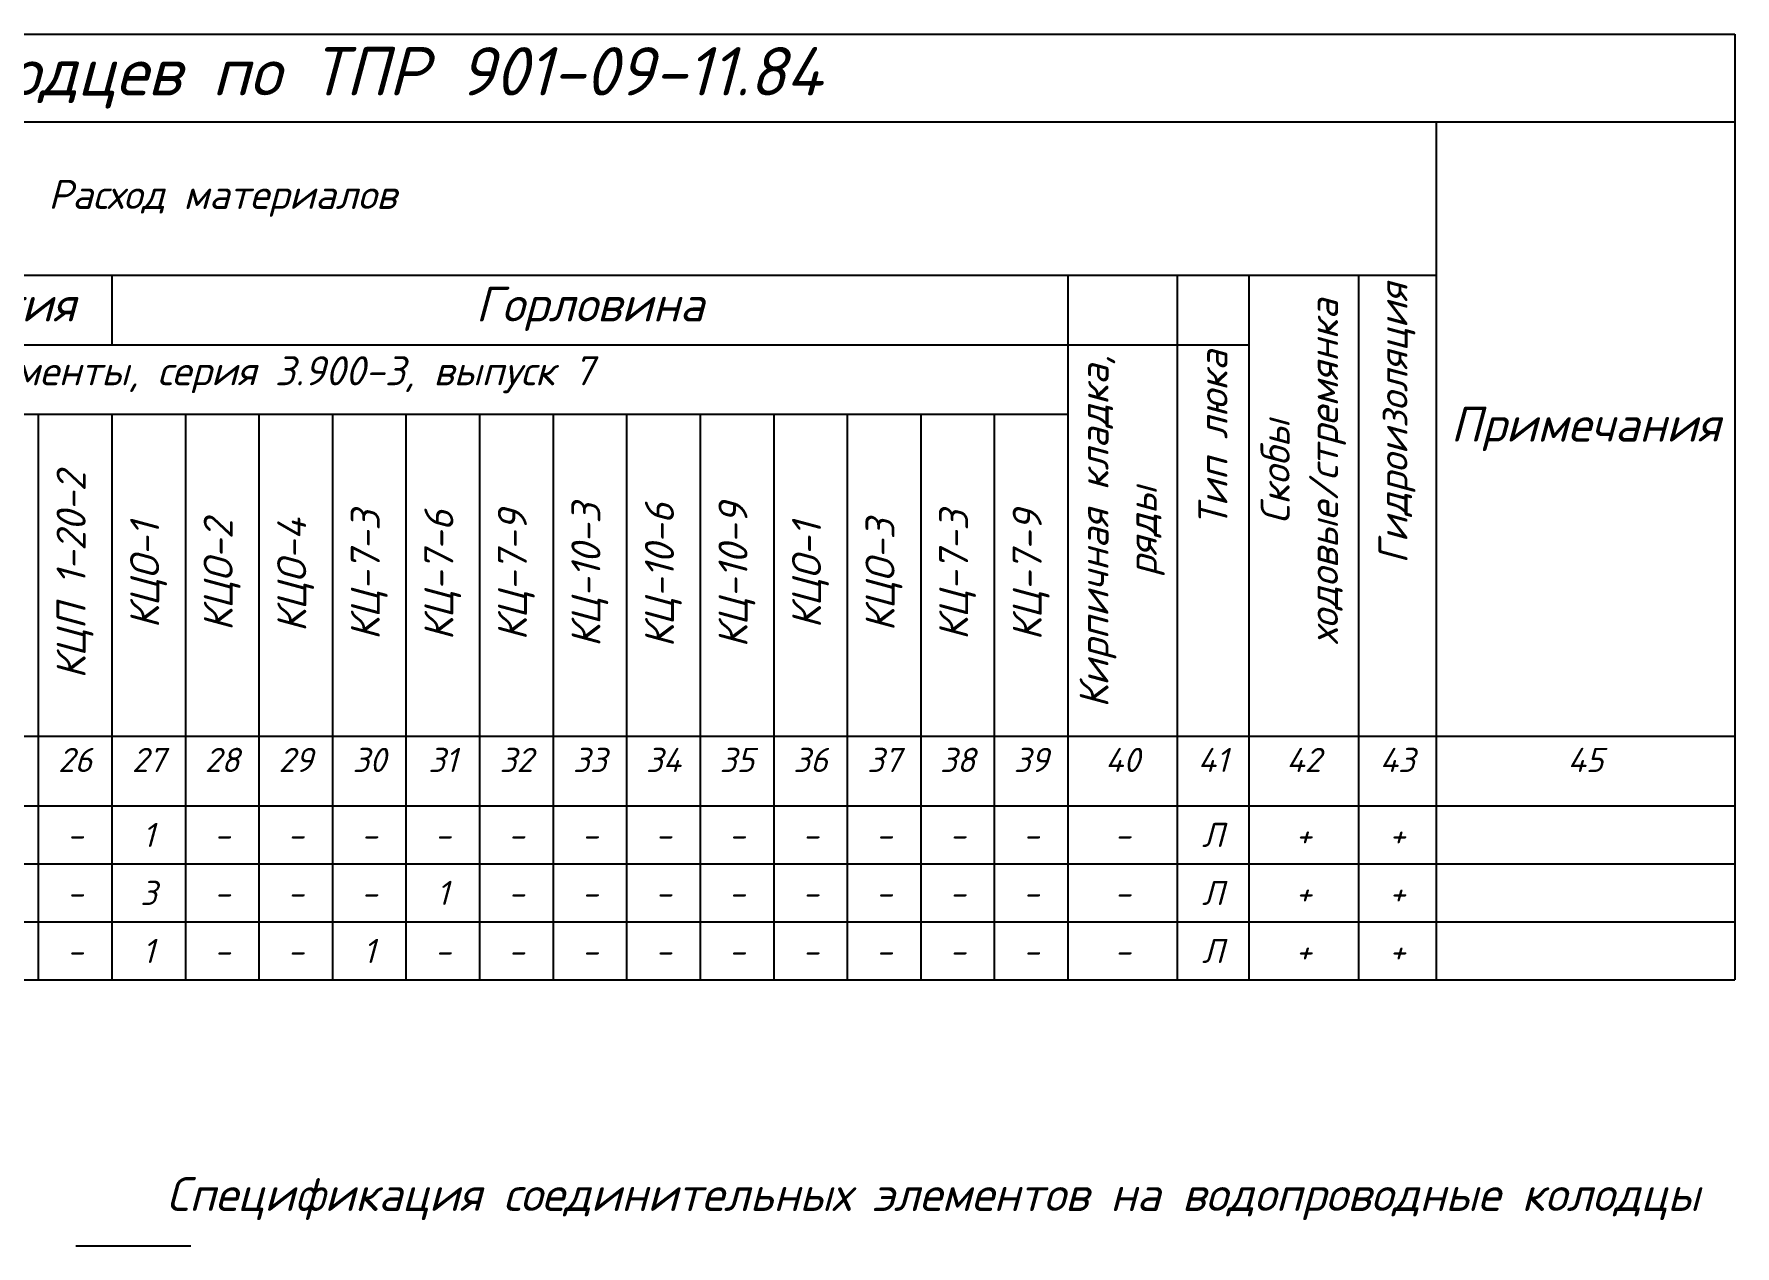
# Model space of a CAD drawing. Header units: millimetres. Extents: x 41097286 to 43803126, y 21258419 to 22595975.
# Drawn here: x 42227032 to 42314938, y 22487756 to 22550421 of the extents above; entities that cross this region are included whole.
import ezdxf
from ezdxf.enums import TextEntityAlignment as Align

# ---------------------------------------------------------------- set-up
doc = ezdxf.new("R2010")
doc.units = ezdxf.units.MM
doc.layers.add('НАДПИСИ', color=7, linetype='Continuous')
doc.styles.get("Standard").update_dxf_attribs({"font": 'isocpeui.ttf'})

# ---------------------------------------------------------------- blocks, each defined once
blk = doc.blocks.new('*T1')
at = {"color": 0, "linetype": 'ByBlock', "lineweight": -2, "transparency": 16777216}
for p, q in [((0, 0), (197500, 0)), ((0, 0), (0, -48909)), ((197500, 0), (197500, -48909)), ((0, -4533), (197500, -4533)), ((4679, -4533), (4679, -48909)), ((10329, -4533), (10329, -48909)), ((19060, -4533), (19060, -48909)), ((24222, -4533), (24222, -48909)), ((29130, -4533), (29130, -48909)), ((34782, -4533), (34782, -48909)), ((39781, -4533), (39781, -48909)), ((45005, -4533), (45005, -48909)), ((50655, -4533), (50655, -48909)), ((56605, -4533), (56605, -48909)), ((182052, -4533), (182052, -48909)), ((56605, -12463), (182052, -12463)), ((68007, -12463), (68007, -16063)), ((90811, -12463), (90811, -16063)), ((113615, -12463), (113615, -16063)), ((163024, -12463), (163024, -48909)), ((168674, -12463), (168674, -48909)), ((172374, -12463), (172374, -48909)), ((178052, -12463), (178052, -48909)), ((56605, -16063), (172374, -16063)), ((10329, -19663), (19060, -19663)), ((14671, -19663), (14671, -48909)), ((56605, -19663), (163024, -19663)), ((60406, -19663), (60406, -48909)), ((64207, -19663), (64207, -48909)), ((68007, -19663), (68007, -48909)), ((71808, -19663), (71808, -48909)), ((75609, -19663), (75609, -48909)), ((79409, -19663), (79409, -48909)), ((83210, -19663), (83210, -48909)), ((87011, -19663), (87011, -48909)), ((90811, -19663), (90811, -48909)), ((94612, -19663), (94612, -48909)), ((98413, -19663), (98413, -48909)), ((102213, -19663), (102213, -48909)), ((106014, -19663), (106014, -48909)), ((109815, -19663), (109815, -48909)), ((113615, -19663), (113615, -48909)), ((117416, -19663), (117416, -48909)), ((121217, -19663), (121217, -48909)), ((125017, -19663), (125017, -48909)), ((128818, -19663), (128818, -48909)), ((132619, -19663), (132619, -48909)), ((136419, -19663), (136419, -48909)), ((140220, -19663), (140220, -48909)), ((144021, -19663), (144021, -48909)), ((147821, -19663), (147821, -48909)), ((151622, -19663), (151622, -48909)), ((155423, -19663), (155423, -48909)), ((159223, -19663), (159223, -48909)), ((0, -36309), (197500, -36309)), ((0, -39909), (197500, -39909)), ((0, -42909), (197500, -42909)), ((0, -45909), (197500, -45909)), ((0, -48909), (197500, -48909))]:
    blk.add_line(p, q, dxfattribs=at)
at = {"color": 0, "transparency": 16777216}
for s, insert, char_height, width, attachment_point in [('Таблица привязки водопроводных колодцев по ТПР 901-09-11.84', (98750, -2267), 2500, 196300, 5), ('Расход материалов', (119329, -8498), 1500, 124246.9, 5), ('Диаметры трубопроводов, мм', (14695, -12098), 1500, 7531.1, 5), ('Днище', (62306, -13063), 1500, 10201.97, 2), ('Рабочая часть', (79409, -13063), 1500, 21603.95, 2), ('Плита покрытия', (102213, -13063), 1800, 21603.95, 2), ('Горловина', (138320, -13063), 1800, 48208.55, 2), ('Сборные железобетонные элементы, серия 3.900-3, выпуск 7', (109815, -16663), 1500, 105218.41, 2), ('Примечания', (189776, -20421), 1800, 14247.67, 5), ('Ду', (12500, -20263), 1800, 3141.53, 2), ('ду', (16865, -20263), 1800, 3189.57, 2), ('1', (2340, -36909), 1250, 3479.05, 2), ('2', (7504, -36909), 1250, 4450, 2), ('3', (12500, -36909), 1250, 3141.53, 2), ('4', (16865, -36909), 1250, 3189.57, 2), ('5', (21641, -36909), 1250, 3961.84, 2), ('6', (26676, -36909), 1250, 3707.68, 2), ('7', (31956, -36909), 1250, 4452.25, 2), ('8', (37281, -36909), 1250, 3798.95, 2), ('9', (42393, -36909), 1250, 4024.56, 2), ('10', (47830, -36909), 1250, 4450, 2), ('11', (53630, -36909), 1250, 4750, 2), ('12', (58506, -36909), 1250, 2600.66, 2), ('13', (62306, -36909), 1250, 2600.66, 2), ('14', (66107, -36909), 1250, 2600.66, 2), ('15', (69908, -36909), 1250, 2600.66, 2), ('16', (73708, -36909), 1250, 2600.66, 2), ('17', (77509, -36909), 1250, 2600.66, 2), ('18', (81310, -36909), 1250, 2600.66, 2), ('19', (85110, -36909), 1250, 2600.66, 2), ('20', (88911, -36909), 1250, 2600.66, 2), ('21', (92712, -36909), 1250, 2600.66, 2), ('22', (96512, -36909), 1250, 2600.66, 2), ('23', (100313, -36909), 1250, 2600.66, 2), ('24', (104114, -36909), 1250, 2600.66, 2), ('25', (107914, -36909), 1250, 2600.66, 2), ('26', (111715, -36909), 1250, 2600.66, 2), ('27', (115516, -36909), 1250, 2600.66, 2), ('28', (119316, -36909), 1250, 2600.66, 2), ('29', (123117, -36909), 1250, 2600.66, 2), ('30', (126918, -36909), 1250, 2600.66, 2), ('31', (130718, -36909), 1250, 2600.66, 2), ('32', (134519, -36909), 1250, 2600.66, 2), ('33', (138320, -36909), 1250, 2600.66, 2), ('34', (142120, -36909), 1250, 2600.66, 2), ('35', (145921, -36909), 1250, 2600.66, 2), ('36', (149722, -36909), 1250, 2600.66, 2), ('37', (153522, -36909), 1250, 2600.66, 2), ('38', (157323, -36909), 1250, 2600.66, 2), ('39', (161124, -36909), 1250, 2600.66, 2), ('40', (165849, -36909), 1250, 4450, 2), ('41', (170524, -36909), 1250, 2500, 2), ('42', (175213, -36909), 1250, 4477.83, 2), ('43', (180052, -36909), 1250, 2800.66, 2), ('45', (189776, -36909), 1250, 14247.67, 2), ('1', (2340, -41409), 1250, 3479.05, 5), ('ВК1', (7504, -41409), 1250, 4450, 5), ('100', (12500, -41409), 1250, 3141.53, 5), ('1500', (26676, -41409), 1250, 3707.68, 5), ('1550', (31956, -41409), 1250, 4452.25, 5), ('1500', (37281, -41409), 1250, 3798.95, 5), ('2', (42393, -41409), 1250, 4024.56, 5), ('310', (47830, -41409), 1250, 4450, 5), ('0.03', (53630, -41409), 1250, 4750, 5), ('1', (62306, -41409), 1250, 2600.66, 5), ('1', (77509, -41409), 1250, 2600.66, 5), ('1', (81310, -41409), 1250, 2600.66, 5), ('1', (100313, -41409), 1250, 2600.66, 5), ('1', (115516, -41409), 1250, 2600.66, 5), ('Л', (170524, -41409), 1250, 2500, 5), ('+', (175213, -41409), 1250, 4477.83, 5), ('+', (180052, -41409), 1250, 2800.66, 5), ('-', (16865, -41409), 1250, 3189.57, 5), ('-', (21641, -41409), 1250, 3961.84, 5), ('-', (58506, -41409), 1250, 2600.66, 5), ('-', (66107, -41409), 1250, 2600.66, 5), ('-', (69908, -41409), 1250, 2600.66, 5), ('-', (73708, -41409), 1250, 2600.66, 5), ('-', (85110, -41409), 1250, 2600.66, 5), ('-', (88911, -41409), 1250, 2600.66, 5), ('-', (92712, -41409), 1250, 2600.66, 5), ('-', (96512, -41409), 1250, 2600.66, 5), ('-', (104114, -41409), 1250, 2600.66, 5), ('-', (107914, -41409), 1250, 2600.66, 5), ('-', (111715, -41409), 1250, 2600.66, 5), ('-', (119316, -41409), 1250, 2600.66, 5), ('-', (123117, -41409), 1250, 2600.66, 5), ('-', (126918, -41409), 1250, 2600.66, 5), ('-', (130718, -41409), 1250, 2600.66, 5), ('-', (134519, -41409), 1250, 2600.66, 5), ('-', (138320, -41409), 1250, 2600.66, 5), ('-', (142120, -41409), 1250, 2600.66, 5), ('-', (145921, -41409), 1250, 2600.66, 5), ('-', (149722, -41409), 1250, 2600.66, 5), ('-', (153522, -41409), 1250, 2600.66, 5), ('-', (157323, -41409), 1250, 2600.66, 5), ('-', (161124, -41409), 1250, 2600.66, 5), ('-', (165849, -41409), 1250, 4450, 5), ('2', (2340, -44409), 1250, 3479.05, 5), ('ВК2', (7504, -44409), 1250, 4450, 5), ('100', (12500, -44409), 1250, 3141.53, 5), ('1500', (26676, -44409), 1250, 3707.68, 5), ('2540', (31956, -44409), 1250, 4452.25, 5), ('1500', (37281, -44409), 1250, 3798.95, 5), ('2', (42393, -44409), 1250, 4024.56, 5), ('1040', (47830, -44409), 1250, 4450, 5), ('0.03', (53630, -44409), 1250, 4750, 5), ('1', (62306, -44409), 1250, 2600.66, 5), ('1', (77509, -44409), 1250, 2600.66, 5), ('1', (81310, -44409), 1250, 2600.66, 5), ('1', (100313, -44409), 1250, 2600.66, 5), ('3', (115516, -44409), 1250, 2600.66, 5), ('1', (130718, -44409), 1250, 2600.66, 5), ('Л', (170524, -44409), 1250, 2500, 5), ('-', (16865, -44409), 1250, 3189.57, 5), ('-', (21641, -44409), 1250, 3961.84, 5), ('-', (58506, -44409), 1250, 2600.66, 5), ('-', (66107, -44409), 1250, 2600.66, 5), ('-', (69908, -44409), 1250, 2600.66, 5), ('-', (73708, -44409), 1250, 2600.66, 5), ('-', (85110, -44409), 1250, 2600.66, 5), ('-', (88911, -44409), 1250, 2600.66, 5), ('-', (92712, -44409), 1250, 2600.66, 5), ('-', (96512, -44409), 1250, 2600.66, 5), ('-', (104114, -44409), 1250, 2600.66, 5), ('-', (107914, -44409), 1250, 2600.66, 5), ('-', (111715, -44409), 1250, 2600.66, 5), ('-', (119316, -44409), 1250, 2600.66, 5), ('-', (123117, -44409), 1250, 2600.66, 5), ('-', (126918, -44409), 1250, 2600.66, 5), ('-', (134519, -44409), 1250, 2600.66, 5), ('-', (138320, -44409), 1250, 2600.66, 5), ('-', (142120, -44409), 1250, 2600.66, 5), ('-', (145921, -44409), 1250, 2600.66, 5), ('-', (149722, -44409), 1250, 2600.66, 5), ('-', (153522, -44409), 1250, 2600.66, 5), ('-', (157323, -44409), 1250, 2600.66, 5), ('-', (161124, -44409), 1250, 2600.66, 5), ('-', (165849, -44409), 1250, 4450, 5), ('+', (175213, -44409), 1250, 4477.83, 5), ('+', (180052, -44409), 1250, 2800.66, 5), ('3', (2340, -47409), 1250, 3479.05, 5), ('ВК3', (7504, -47409), 1250, 4450, 5), ('100', (12500, -47409), 1250, 3141.53, 5), ('1500', (26676, -47409), 1250, 3707.68, 5), ('2080', (31956, -47409), 1250, 4452.25, 5), ('1500', (37281, -47409), 1250, 3798.95, 5), ('2', (42393, -47409), 1250, 4024.56, 5), ('580', (47830, -47409), 1250, 4450, 5), ('0.03', (53630, -47409), 1250, 4750, 5), ('1', (62306, -47409), 1250, 2600.66, 5), ('1', (77509, -47409), 1250, 2600.66, 5), ('1', (81310, -47409), 1250, 2600.66, 5), ('1', (100313, -47409), 1250, 2600.66, 5), ('1', (115516, -47409), 1250, 2600.66, 5), ('1', (126918, -47409), 1250, 2600.66, 5), ('Л', (170524, -47409), 1250, 2500, 5), ('+', (175213, -47409), 1250, 4477.83, 5), ('+', (180052, -47409), 1250, 2800.66, 5), ('-', (16865, -47409), 1250, 3189.57, 5), ('-', (21641, -47409), 1250, 3961.84, 5), ('-', (58506, -47409), 1250, 2600.66, 5), ('-', (66107, -47409), 1250, 2600.66, 5), ('-', (69908, -47409), 1250, 2600.66, 5), ('-', (73708, -47409), 1250, 2600.66, 5), ('-', (85110, -47409), 1250, 2600.66, 5), ('-', (88911, -47409), 1250, 2600.66, 5), ('-', (92712, -47409), 1250, 2600.66, 5), ('-', (96512, -47409), 1250, 2600.66, 5), ('-', (104114, -47409), 1250, 2600.66, 5), ('-', (107914, -47409), 1250, 2600.66, 5), ('-', (111715, -47409), 1250, 2600.66, 5), ('-', (119316, -47409), 1250, 2600.66, 5), ('-', (123117, -47409), 1250, 2600.66, 5), ('-', (130718, -47409), 1250, 2600.66, 5), ('-', (134519, -47409), 1250, 2600.66, 5), ('-', (138320, -47409), 1250, 2600.66, 5), ('-', (142120, -47409), 1250, 2600.66, 5), ('-', (145921, -47409), 1250, 2600.66, 5), ('-', (149722, -47409), 1250, 2600.66, 5), ('-', (153522, -47409), 1250, 2600.66, 5), ('-', (157323, -47409), 1250, 2600.66, 5), ('-', (161124, -47409), 1250, 2600.66, 5), ('-', (165849, -47409), 1250, 4450, 5)]:
    blk.add_mtext(s, dxfattribs=dict(at, insert=insert, char_height=char_height, width=width, attachment_point=attachment_point))
at = {"color": 0, "transparency": 16777216, "char_height": 1500, "rotation": 90}
for s, insert, width, attachment_point in [('Наименование колодца по плану', (7504, -20421), 30575.77, 5), ('№ строительно-монтажной схемы', (42393, -20421), 30575.77, 5), ('Высота рабочей части Нр, мм', (37281, -20421), 30575.77, 5), ('Объем бетона на упоры ( в т.ч. и на обойму), м.куб.', (53630, -20421), 30575.77, 5), ('Полная глубина колодца по профилю Н, мм', (31956, -20421), 30575.77, 5), ('Диаметр колодца Дк, мм', (26676, -20421), 30575.77, 5), ('Высота горловины с перекрытием Hг, мм', (47830, -20421), 30575.77, 5), ('Гидроизоляция', (179077, -20133), 22646.32, 2), ('№ схемы узла', (21641, -20421), 30575.77, 5), ('Скобы ходовые/стремянка', (172988, -22636), 22646.32, 2), ('Кирпичная кладка, ряды', (163624, -25709), 19046.32, 2), ('Тип люка', (169773, -20917), 19046.32, 2), ('№ п/п', (2340, -20421), 30575.77, 5), ('КЦП 1-10-1', (92712, -27986), 15446.32, 5), ('КЦП 1-10-2', (96512, -27986), 15446.32, 5), ('КЦП 1-15-1', (100313, -27986), 15446.32, 5), ('КЦП 1-20-1', (107914, -27986), 15446.32, 5), ('КЦП 1-20-2', (111715, -27986), 15446.32, 5), ('КЦП 1-152', (104114, -27986), 15446.32, 5), ('КЦД-10', (58506, -27986), 15446.32, 5), ('КЦД-15', (62306, -27986), 15446.32, 5), ('КЦД-20', (66107, -27986), 15446.32, 5), ('КЦ-10-3', (69908, -27986), 15446.32, 5), ('КЦ-10-9', (73708, -27986), 15446.32, 5), ('КЦ-15-6', (77509, -27986), 15446.32, 5), ('КЦ-15-9', (81310, -27986), 15446.32, 5), ('КЦ-20-6', (85110, -27986), 15446.32, 5), ('КЦ-20-9', (88911, -27986), 15446.32, 5), ('КЦ-7-3', (126918, -27986), 15446.32, 5), ('КЦ-7-6', (130718, -27986), 15446.32, 5), ('КЦ-7-9', (134519, -27986), 15446.32, 5), ('КЦ-10-3', (138320, -27986), 15446.32, 5), ('КЦ-10-6', (142120, -27986), 15446.32, 5), ('КЦ-10-9', (145921, -27986), 15446.32, 5), ('КЦ-7-3', (157323, -27986), 15446.32, 5), ('КЦ-7-9', (161124, -27986), 15446.32, 5), ('КЦО-1', (115516, -27986), 15446.32, 5), ('КЦО-2', (119316, -27986), 15446.32, 5), ('КЦО-4', (123117, -27986), 15446.32, 5), ('КЦО-1', (149722, -27986), 15446.32, 5), ('КЦО-3', (153522, -27986), 15446.32, 5)]:
    blk.add_mtext(s, dxfattribs=dict(at, insert=insert, width=width, attachment_point=attachment_point))

msp = doc.modelspace()

# ---------------------------------------------------------------- linework, layer by layer
msp.add_line((42229186.356, 22487755.501), (42235129.678, 22487755.501))

# ---------------------------------------------------------------- block references
msp.add_blockref('*T1', (42117437.963, 22550421.108))

# ---------------------------------------------------------------- texts
at = {"layer": 'НАДПИСИ', "ltscale": 100}
msp.add_text('Спецификация соединительных элементов на водопроводные колодцы', height=1750, dxfattribs=at).set_placement((42273499.094, 22491317.235), align=Align.TOP_CENTER)

doc.saveas('drawing.dxf')
